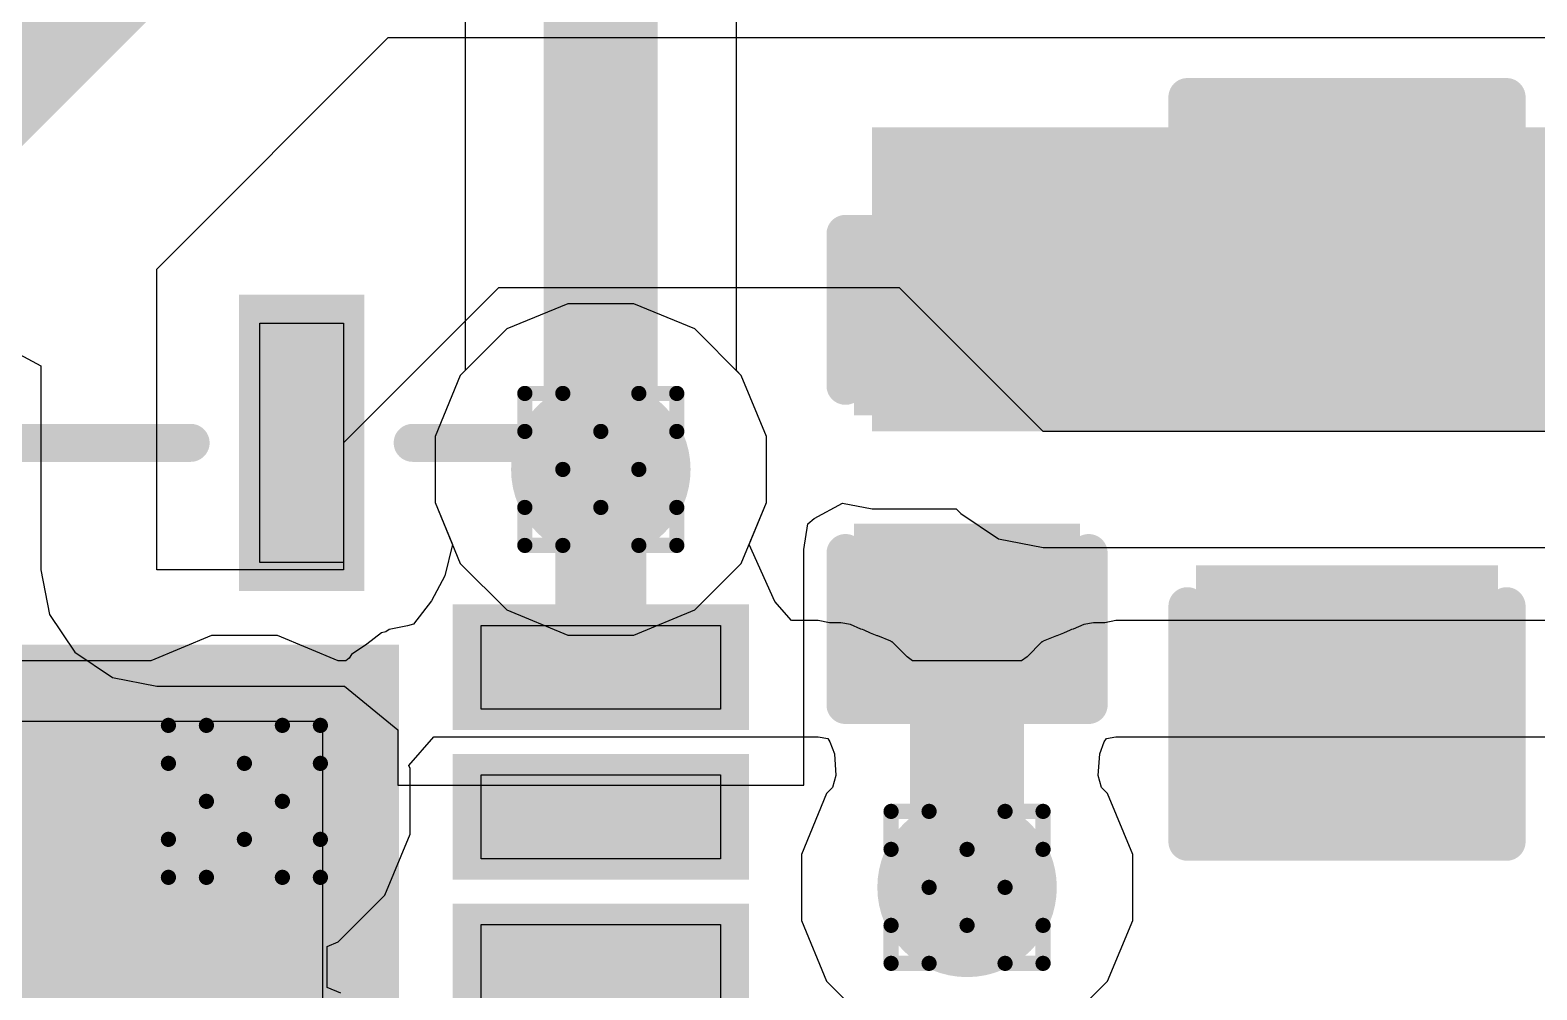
# Model space of a CAD drawing. Header units: inches. Extents: x -11 to 5379, y 0 to 5429.
# Drawn here: x 330.86 to 335.9, y 18.03 to 21.23 of the extents above; entities that cross this region are included whole.
import ezdxf

# ---------------------------------------------------------------- set-up
doc = ezdxf.new("R2010")
doc.units = ezdxf.units.IN
for name, color, linetype in [('Bottom Layer', 5, 'Continuous'), ('Drill Drawing', 1, 'Continuous'), ('GND', 16, 'Continuous'), ('PWR', 76, 'Continuous'), ('Top Layer', 1, 'Continuous'), ('Top Overlay', 2, 'Continuous'), ('Top Paste', 8, 'Continuous'), ('Top Solder', 216, 'Continuous'), ('Via Holes', 16, 'Continuous')]:
    doc.layers.add(name, color=color, linetype=linetype)

# ---------------------------------------------------------------- blocks, each defined once
blk = doc.blocks.new('14_VQFN__3_5_3_5__95')
at = {"layer": 'Top Layer'}
for points in [[(-1.14, 2.1751), (-0.86, 2.1751), (-0.86, 1.3251), (-1.14, 1.3251)], [(-0.6399, 2.1751), (-0.3599, 2.1751), (-0.3599, 1.3251), (-0.6399, 1.3251)], [(-0.14, 2.1751), (0.14, 2.1751), (0.14, 1.3251), (-0.14, 1.3251)], [(0.3601, 2.1751), (0.6401, 2.1751), (0.6401, 1.3251), (0.3601, 1.3251)], [(0.86, 2.1751), (1.14, 2.1751), (1.14, 1.3251), (0.86, 1.3251)], [(1.025, -1.025), (-1.025, -1.025), (-1.025, 1.025), (1.025, 1.025)], [(-2.1751, 0.6101), (-2.1751, 0.8901), (-1.3251, 0.8901), (-1.3251, 0.6101)], [(2.1751, 0.8901), (2.1751, 0.6101), (1.3251, 0.6101), (1.3251, 0.8901)], [(-1.3251, -0.6101), (-1.3251, -0.8901), (-2.1751, -0.8901), (-2.1751, -0.6101)], [(2.1751, -0.6101), (2.1751, -0.8901), (1.3251, -0.8901), (1.3251, -0.6101)], [(-0.8585, -2.1751), (-1.1385, -2.1751), (-1.1385, -1.3251), (-0.8585, -1.3251)], [(-0.3583, -2.1751), (-0.6384, -2.1751), (-0.6384, -1.3251), (-0.3583, -1.3251)], [(0.1415, -2.1751), (-0.1385, -2.1751), (-0.1385, -1.3251), (0.1415, -1.3251)], [(0.6417, -2.1751), (0.3616, -2.1751), (0.3616, -1.3251), (0.6417, -1.3251)], [(1.1415, -2.1751), (0.8615, -2.1751), (0.8615, -1.3251), (1.1415, -1.3251)]]:
    blk.add_hatch(color=1, dxfattribs=at).paths.add_polyline_path(points)
at = {"layer": 'Top Solder'}
for points in [[(-1.21, 2.2451), (-0.79, 2.2451), (-0.79, 1.2551), (-1.21, 1.2551)], [(-0.7099, 2.2451), (-0.2899, 2.2451), (-0.2899, 1.2551), (-0.7099, 1.2551)], [(-0.21, 2.2451), (0.21, 2.2451), (0.21, 1.2551), (-0.21, 1.2551)], [(0.2901, 2.2451), (0.7101, 2.2451), (0.7101, 1.2551), (0.2901, 1.2551)], [(0.79, 2.2451), (1.21, 2.2451), (1.21, 1.2551), (0.79, 1.2551)], [(1.0758, -1.0758), (-1.0758, -1.0758), (-1.0758, 1.0758), (1.0758, 1.0758)], [(-2.2451, 0.5401), (-2.2451, 0.9601), (-1.2551, 0.9601), (-1.2551, 0.5401)], [(2.2451, 0.9601), (2.2451, 0.5401), (1.2551, 0.5401), (1.2551, 0.9601)], [(-1.2551, -0.5401), (-1.2551, -0.9601), (-2.2451, -0.9601), (-2.2451, -0.5401)], [(2.2451, -0.5401), (2.2451, -0.9601), (1.2551, -0.9601), (1.2551, -0.5401)], [(-0.7885, -2.2451), (-1.2085, -2.2451), (-1.2085, -1.2551), (-0.7885, -1.2551)], [(-0.2883, -2.2451), (-0.7084, -2.2451), (-0.7084, -1.2551), (-0.2883, -1.2551)], [(0.2115, -2.2451), (-0.2085, -2.2451), (-0.2085, -1.2551), (0.2115, -1.2551)], [(0.7117, -2.2451), (0.2916, -2.2451), (0.2916, -1.2551), (0.7117, -1.2551)], [(1.2115, -2.2451), (0.7915, -2.2451), (0.7915, -1.2551), (1.2115, -1.2551)]]:
    blk.add_hatch(color=216, dxfattribs=at).paths.add_polyline_path(points)
at = {"layer": 'Top Overlay'}
for points in [[(-1.75, 1.1212, 0.127, 0.127, 0), (-1.75, 1.75, 0.127, 0.127, 0)], [(-1.3711, 1.75, 0.127, 0.127, 0), (-1.75, 1.75, 0.127, 0.127, 0)], [(1.75, 1.75, 0.127, 0.127, 0), (1.3711, 1.75, 0.127, 0.127, 0)], [(1.75, 1.1212, 0.127, 0.127, 0), (1.75, 1.75, 0.127, 0.127, 0)], [(-1.75, -0.3768, 0.127, 0.127, 0), (-1.75, 0.3789, 0.127, 0.127, 0)], [(1.75, -0.3788, 0.127, 0.127, 0), (1.75, 0.3789, 0.127, 0.127, 0)], [(-2.2835, -0.7247, 0.127, 0.127, 0), (-2.3597, -0.6485, 0.127, 0.127, 0)], [(-2.3597, -0.8009, 0.127, 0.127, 0), (-2.3597, -0.6485, 0.127, 0.127, 0)], [(-2.3597, -0.8009, 0.127, 0.127, 0), (-2.2835, -0.7247, 0.127, 0.127, 0)], [(-1.75, -1.75, 0.127, 0.127, 0), (-1.75, -1.1191, 0.127, 0.127, 0)], [(1.75, -1.75, 0.127, 0.127, 0), (1.75, -1.1211, 0.127, 0.127, 0)], [(-1.7501, -1.7501, 0.127, 0.127, 0), (-1.75, -1.75, 0.127, 0.127, 0)], [(-1.3696, -1.7501, 0.127, 0.127, 0), (-1.7501, -1.7501, 0.127, 0.127, 0)], [(1.75, -1.7501, 0.127, 0.127, 0), (1.3727, -1.7501, 0.127, 0.127, 0)], [(1.75, -1.7501, 0.127, 0.127, 0), (1.75, -1.75, 0.127, 0.127, 0)]]:
    blk.add_lwpolyline(points, format="xyseb", dxfattribs=at)
for points in [[(-1.7818, 1.75, 0.0635, 0.0635, 1), (-1.7183, 1.75, 0.0635, 0.0635, 1)], [(-1.7818, 1.75, 0.0635, 0.0635, 1), (-1.7183, 1.75, 0.0635, 0.0635, 1)], [(-1.4029, 1.75, 0.0635, 0.0635, 1), (-1.3394, 1.75, 0.0635, 0.0635, 1)], [(1.3394, 1.75, 0.0635, 0.0635, 1), (1.4029, 1.75, 0.0635, 0.0635, 1)], [(1.7183, 1.75, 0.0635, 0.0635, 1), (1.7818, 1.75, 0.0635, 0.0635, 1)], [(1.7183, 1.75, 0.0635, 0.0635, 1), (1.7818, 1.75, 0.0635, 0.0635, 1)], [(-1.7818, 1.1212, 0.0635, 0.0635, 1), (-1.7183, 1.1212, 0.0635, 0.0635, 1)], [(1.7183, 1.1212, 0.0635, 0.0635, 1), (1.7818, 1.1212, 0.0635, 0.0635, 1)], [(-1.7818, 0.3789, 0.0635, 0.0635, 1), (-1.7183, 0.3789, 0.0635, 0.0635, 1)], [(1.7183, 0.3789, 0.0635, 0.0635, 1), (1.7818, 0.3789, 0.0635, 0.0635, 1)], [(-1.7818, -0.3768, 0.0635, 0.0635, 1), (-1.7183, -0.3768, 0.0635, 0.0635, 1)], [(1.7183, -0.3788, 0.0635, 0.0635, 1), (1.7818, -0.3788, 0.0635, 0.0635, 1)], [(-2.3914, -0.6485, 0.0635, 0.0635, 1), (-2.3279, -0.6485, 0.0635, 0.0635, 1)], [(-2.3914, -0.6485, 0.0635, 0.0635, 1), (-2.3279, -0.6485, 0.0635, 0.0635, 1)], [(-2.3152, -0.7247, 0.0635, 0.0635, 1), (-2.2517, -0.7247, 0.0635, 0.0635, 1)], [(-2.3152, -0.7247, 0.0635, 0.0635, 1), (-2.2517, -0.7247, 0.0635, 0.0635, 1)], [(-2.3914, -0.8009, 0.0635, 0.0635, 1), (-2.3279, -0.8009, 0.0635, 0.0635, 1)], [(-2.3914, -0.8009, 0.0635, 0.0635, 1), (-2.3279, -0.8009, 0.0635, 0.0635, 1)], [(-1.7818, -1.1191, 0.0635, 0.0635, 1), (-1.7183, -1.1191, 0.0635, 0.0635, 1)], [(1.7183, -1.1211, 0.0635, 0.0635, 1), (1.7818, -1.1211, 0.0635, 0.0635, 1)], [(-1.7818, -1.7501, 0.0635, 0.0635, 1), (-1.7183, -1.7501, 0.0635, 0.0635, 1)], [(-1.7818, -1.7501, 0.0635, 0.0635, 1), (-1.7183, -1.7501, 0.0635, 0.0635, 1)], [(-1.7818, -1.75, 0.0635, 0.0635, 1), (-1.7183, -1.75, 0.0635, 0.0635, 1)], [(-1.7818, -1.75, 0.0635, 0.0635, 1), (-1.7183, -1.75, 0.0635, 0.0635, 1)], [(-1.4014, -1.7501, 0.0635, 0.0635, 1), (-1.3379, -1.7501, 0.0635, 0.0635, 1)], [(1.3409, -1.7501, 0.0635, 0.0635, 1), (1.4044, -1.7501, 0.0635, 0.0635, 1)], [(1.7183, -1.75, 0.0635, 0.0635, 1), (1.7818, -1.75, 0.0635, 0.0635, 1)], [(1.7183, -1.75, 0.0635, 0.0635, 1), (1.7818, -1.75, 0.0635, 0.0635, 1)], [(1.7182, -1.7501, 0.0635, 0.0635, 1), (1.7817, -1.7501, 0.0635, 0.0635, 1)], [(1.7182, -1.7501, 0.0635, 0.0635, 1), (1.7817, -1.7501, 0.0635, 0.0635, 1)]]:
    blk.add_lwpolyline(points, format="xyseb", close=True, dxfattribs=at)
at = {"layer": 'Top Paste'}
for p, q in [((-1.14, 2.15), (-1.14, 2.15)), ((-1.14, 2.15), (-0.86, 2.15)), ((-1.14, 1.35), (-1.14, 2.15)), ((-0.86, 2.15), (-0.86, 1.35)), ((-0.64, 2.15), (-0.64, 2.15)), ((-0.64, 2.15), (-0.36, 2.15)), ((-0.64, 1.35), (-0.64, 2.15)), ((-0.36, 2.15), (-0.36, 1.35)), ((-0.14, 2.15), (-0.14, 2.15)), ((-0.14, 2.15), (0.14, 2.15)), ((-0.14, 1.35), (-0.14, 2.15)), ((0.14, 2.15), (0.14, 1.35)), ((0.36, 2.15), (0.36, 2.15)), ((0.36, 2.15), (0.64, 2.15)), ((0.36, 1.35), (0.36, 2.15)), ((0.64, 2.15), (0.64, 1.35)), ((0.86, 2.15), (0.86, 2.15)), ((0.86, 2.15), (1.14, 2.15)), ((0.86, 1.35), (0.86, 2.15)), ((1.14, 2.15), (1.14, 1.35)), ((-0.86, 1.35), (-1.14, 1.35)), ((-0.36, 1.35), (-0.64, 1.35)), ((0.14, 1.35), (-0.14, 1.35)), ((0.64, 1.35), (0.36, 1.35)), ((1.14, 1.35), (0.86, 1.35)), ((-2.15, 0.61), (-2.15, 0.89)), ((-2.15, 0.89), (-1.35, 0.89)), ((-1.35, 0.89), (-1.35, 0.61)), ((1.35, 0.61), (1.35, 0.89)), ((1.35, 0.89), (2.15, 0.89)), ((2.15, 0.89), (2.15, 0.89)), ((2.15, 0.89), (2.15, 0.61)), ((-0.82, -0.82), (-0.82, 0.82)), ((-0.82, 0.82), (0.82, 0.82)), ((0.82, 0.82), (0.82, -0.82)), ((-2.15, 0.61), (-2.15, 0.61)), ((-1.35, 0.61), (-2.15, 0.61)), ((2.15, 0.61), (1.35, 0.61)), ((-2.15, -0.8899), (-2.15, -0.6099)), ((-2.15, -0.6099), (-1.35, -0.6099)), ((-1.35, -0.6099), (-1.35, -0.6099)), ((-1.35, -0.6099), (-1.35, -0.8899)), ((1.35, -0.89), (1.35, -0.61)), ((1.35, -0.61), (2.15, -0.61)), ((2.15, -0.61), (2.15, -0.61)), ((2.15, -0.61), (2.15, -0.89)), ((0.82, -0.82), (-0.82, -0.82)), ((0.82, -0.82), (0.82, -0.82)), ((-1.35, -0.8899), (-2.15, -0.8899)), ((2.15, -0.89), (1.35, -0.89)), ((-1.1385, -2.15), (-1.1385, -1.35)), ((-1.1385, -1.35), (-0.8585, -1.35)), ((-0.8585, -1.35), (-0.8585, -2.15)), ((-0.6385, -2.15), (-0.6385, -1.35)), ((-0.6385, -1.35), (-0.3585, -1.35)), ((-0.3585, -1.35), (-0.3585, -2.15)), ((-0.1385, -2.15), (-0.1385, -1.35)), ((-0.1385, -1.35), (0.1415, -1.35)), ((0.1415, -1.35), (0.1415, -2.15)), ((0.3615, -2.15), (0.3615, -1.35)), ((0.3615, -1.35), (0.6415, -1.35)), ((0.6415, -1.35), (0.6415, -2.15)), ((0.8615, -2.15), (0.8615, -1.35)), ((0.8615, -1.35), (1.1415, -1.35)), ((1.1415, -1.35), (1.1415, -2.15)), ((-0.8585, -2.15), (-1.1385, -2.15)), ((-0.8585, -2.15), (-0.8585, -2.15)), ((-0.3585, -2.15), (-0.6385, -2.15)), ((-0.3585, -2.15), (-0.3585, -2.15)), ((0.1415, -2.15), (-0.1385, -2.15)), ((0.1415, -2.15), (0.1415, -2.15)), ((0.6415, -2.15), (0.3615, -2.15)), ((0.6415, -2.15), (0.6415, -2.15)), ((1.1415, -2.15), (0.8615, -2.15)), ((1.1415, -2.15), (1.1415, -2.15))]:
    blk.add_line(p, q, dxfattribs=at)
blk = doc.blocks.new('C___0402_589')
at = {"layer": 'Top Layer'}
for points in [[(-0.6985, -0.3175), (-0.6985, 0.3175), (-0.2413, 0.3175), (-0.2413, -0.3175)], [(0.2413, -0.3175), (0.2413, 0.3175), (0.6985, 0.3175), (0.6985, -0.3175)]]:
    blk.add_hatch(color=1, dxfattribs=at).paths.add_polyline_path(points)
at = {"layer": 'Top Paste'}
for points in [[(-0.6985, -0.3175), (-0.6985, 0.3175), (-0.2413, 0.3175), (-0.2413, -0.3175)], [(0.2413, -0.3175), (0.2413, 0.3175), (0.6985, 0.3175), (0.6985, -0.3175)]]:
    blk.add_hatch(color=8, dxfattribs=at).paths.add_polyline_path(points)
at = {"layer": 'Top Solder'}
for points in [[(-0.7585, -0.3775), (-0.7585, 0.3775), (-0.1813, 0.3775), (-0.1813, -0.3775)], [(0.1813, -0.3775), (0.1813, 0.3775), (0.7585, 0.3775), (0.7585, -0.3775)]]:
    blk.add_hatch(color=216, dxfattribs=at).paths.add_polyline_path(points)
at = {"layer": 'Top Overlay'}
for points in [[(-0.7874, 0.4064, 0.127, 0.127, 0), (-0.7874, -0.4064, 0.127, 0.127, 0)], [(-0.7874, 0.4064, 0.127, 0.127, 0), (-0.2794, 0.4064, 0.127, 0.127, 0)], [(0.2794, 0.4064, 0.127, 0.127, 0), (0.7874, 0.4064, 0.127, 0.127, 0)], [(0.7874, 0.4064, 0.127, 0.127, 0), (0.7874, -0.4064, 0.127, 0.127, 0)], [(-0.7874, -0.4064, 0.127, 0.127, 0), (-0.2794, -0.4064, 0.127, 0.127, 0)], [(0.2794, -0.4064, 0.127, 0.127, 0), (0.7874, -0.4064, 0.127, 0.127, 0)]]:
    blk.add_lwpolyline(points, format="xyseb", dxfattribs=at)
for points in [[(-0.8191, 0.4064, 0.0635, 0.0635, 1), (-0.7556, 0.4064, 0.0635, 0.0635, 1)], [(-0.8191, 0.4064, 0.0635, 0.0635, 1), (-0.7556, 0.4064, 0.0635, 0.0635, 1)], [(-0.3111, 0.4064, 0.0635, 0.0635, 1), (-0.2477, 0.4064, 0.0635, 0.0635, 1)], [(0.2477, 0.4064, 0.0635, 0.0635, 1), (0.3111, 0.4064, 0.0635, 0.0635, 1)], [(0.7556, 0.4064, 0.0635, 0.0635, 1), (0.8191, 0.4064, 0.0635, 0.0635, 1)], [(0.7556, 0.4064, 0.0635, 0.0635, 1), (0.8191, 0.4064, 0.0635, 0.0635, 1)], [(-0.8191, -0.4064, 0.0635, 0.0635, 1), (-0.7556, -0.4064, 0.0635, 0.0635, 1)], [(-0.8191, -0.4064, 0.0635, 0.0635, 1), (-0.7556, -0.4064, 0.0635, 0.0635, 1)], [(-0.3111, -0.4064, 0.0635, 0.0635, 1), (-0.2477, -0.4064, 0.0635, 0.0635, 1)], [(0.2477, -0.4064, 0.0635, 0.0635, 1), (0.3111, -0.4064, 0.0635, 0.0635, 1)], [(0.7556, -0.4064, 0.0635, 0.0635, 1), (0.8191, -0.4064, 0.0635, 0.0635, 1)], [(0.7556, -0.4064, 0.0635, 0.0635, 1), (0.8191, -0.4064, 0.0635, 0.0635, 1)]]:
    blk.add_lwpolyline(points, format="xyseb", close=True, dxfattribs=at)
blk = doc.blocks.new('C___0603_590')
at = {"layer": 'Top Layer'}
for points in [[(-0.381, 0.4445), (-0.381, -0.4445), (-1.143, -0.4445), (-1.143, 0.4445)], [(1.143, 0.4445), (1.143, -0.4445), (0.381, -0.4445), (0.381, 0.4445)]]:
    blk.add_hatch(color=1, dxfattribs=at).paths.add_polyline_path(points)
at = {"layer": 'Top Paste'}
for points in [[(-0.381, 0.4445), (-0.381, -0.4445), (-1.143, -0.4445), (-1.143, 0.4445)], [(1.143, 0.4445), (1.143, -0.4445), (0.381, -0.4445), (0.381, 0.4445)]]:
    blk.add_hatch(color=8, dxfattribs=at).paths.add_polyline_path(points)
at = {"layer": 'Top Solder'}
for points in [[(-0.321, 0.5045), (-0.321, -0.5045), (-1.203, -0.5045), (-1.203, 0.5045)], [(1.203, 0.5045), (1.203, -0.5045), (0.321, -0.5045), (0.321, 0.5045)]]:
    blk.add_hatch(color=216, dxfattribs=at).paths.add_polyline_path(points)
at = {"layer": 'Top Overlay'}
for points in [[(-1.2446, 0.5334, 0.127, 0.127, 0), (-1.2446, -0.5334, 0.127, 0.127, 0)], [(-1.2446, 0.5334, 0.127, 0.127, 0), (-0.4572, 0.5334, 0.127, 0.127, 0)], [(0.4572, 0.5334, 0.127, 0.127, 0), (1.2446, 0.5334, 0.127, 0.127, 0)], [(1.2446, 0.5334, 0.127, 0.127, 0), (1.2446, -0.5334, 0.127, 0.127, 0)], [(-1.2446, -0.5334, 0.127, 0.127, 0), (-0.4572, -0.5334, 0.127, 0.127, 0)], [(0.4572, -0.5334, 0.127, 0.127, 0), (1.2446, -0.5334, 0.127, 0.127, 0)]]:
    blk.add_lwpolyline(points, format="xyseb", dxfattribs=at)
for points in [[(-1.2764, 0.5334, 0.0635, 0.0635, 1), (-1.2128, 0.5334, 0.0635, 0.0635, 1)], [(-1.2764, 0.5334, 0.0635, 0.0635, 1), (-1.2128, 0.5334, 0.0635, 0.0635, 1)], [(-0.4889, 0.5334, 0.0635, 0.0635, 1), (-0.4254, 0.5334, 0.0635, 0.0635, 1)], [(0.4254, 0.5334, 0.0635, 0.0635, 1), (0.4889, 0.5334, 0.0635, 0.0635, 1)], [(1.2128, 0.5334, 0.0635, 0.0635, 1), (1.2764, 0.5334, 0.0635, 0.0635, 1)], [(1.2128, 0.5334, 0.0635, 0.0635, 1), (1.2764, 0.5334, 0.0635, 0.0635, 1)], [(-1.2764, -0.5334, 0.0635, 0.0635, 1), (-1.2128, -0.5334, 0.0635, 0.0635, 1)], [(-1.2764, -0.5334, 0.0635, 0.0635, 1), (-1.2128, -0.5334, 0.0635, 0.0635, 1)], [(-0.4889, -0.5334, 0.0635, 0.0635, 1), (-0.4254, -0.5334, 0.0635, 0.0635, 1)], [(0.4254, -0.5334, 0.0635, 0.0635, 1), (0.4889, -0.5334, 0.0635, 0.0635, 1)], [(1.2128, -0.5334, 0.0635, 0.0635, 1), (1.2764, -0.5334, 0.0635, 0.0635, 1)], [(1.2128, -0.5334, 0.0635, 0.0635, 1), (1.2764, -0.5334, 0.0635, 0.0635, 1)]]:
    blk.add_lwpolyline(points, format="xyseb", close=True, dxfattribs=at)

msp = doc.modelspace()

# ---------------------------------------------------------------- hatches: boundary and pattern name
at = {"layer": 'Bottom Layer'}
h = msp.add_hatch(color=5, dxfattribs=at)
edge = h.paths.add_edge_path()
edge.add_arc((332.7699, 19.7657), 0.3, 0, 360)
h = msp.add_hatch(color=5, dxfattribs=at)
edge = h.paths.add_edge_path()
edge.add_arc((331.5785, 18.6562), 0.3, 0, 360)
h = msp.add_hatch(color=5, dxfattribs=at)
edge = h.paths.add_edge_path()
edge.add_arc((333.9942, 18.3687), 0.3, 0, 360)
at = {"layer": 'GND'}
h = msp.add_hatch(color=16, dxfattribs=at)
edge = h.paths.add_edge_path()
edge.add_arc((332.7699, 19.7657), 0.3, 0, 360)
h = msp.add_hatch(color=16, dxfattribs=at)
edge = h.paths.add_edge_path()
edge.add_arc((331.5785, 18.6562), 0.3, 0, 360)
h = msp.add_hatch(color=16, dxfattribs=at)
edge = h.paths.add_edge_path()
edge.add_arc((333.9942, 18.3687), 0.3, 0, 360)
at = {"layer": 'PWR'}
h = msp.add_hatch(color=76, dxfattribs=at)
edge = h.paths.add_edge_path()
edge.add_arc((332.7699, 19.7657), 0.3, 0, 360)
h = msp.add_hatch(color=76, dxfattribs=at)
edge = h.paths.add_edge_path()
edge.add_arc((331.5785, 18.6562), 0.3, 0, 360)
h = msp.add_hatch(color=76, dxfattribs=at)
edge = h.paths.add_edge_path()
edge.add_arc((333.9942, 18.3687), 0.3, 0, 360)
at = {"layer": 'Top Layer'}
msp.add_hatch(color=1, dxfattribs=at).paths.add_polyline_path([(333.6767, 19.8927), (338.9472, 19.8927), (338.9472, 20.9087), (333.6767, 20.9087)])
h = msp.add_hatch(color=1, dxfattribs=at)
edge = h.paths.add_edge_path()
edge.add_arc((332.7699, 19.7657), 0.3, 0, 360)
h = msp.add_hatch(color=1, dxfattribs=at)
edge = h.paths.add_edge_path()
edge.add_arc((331.5785, 18.6562), 0.3, 0, 360)
h = msp.add_hatch(color=1, dxfattribs=at)
edge = h.paths.add_edge_path()
edge.add_arc((333.9942, 18.3687), 0.3, 0, 360)
at = {"layer": 'Via Holes'}
h = msp.add_hatch(color=7, dxfattribs=at)
edge = h.paths.add_edge_path()
edge.add_arc((332.7699, 19.7657), 0.15, 0, 360)
h = msp.add_hatch(color=7, dxfattribs=at)
edge = h.paths.add_edge_path()
edge.add_arc((331.5785, 18.6562), 0.15, 0, 360)
h = msp.add_hatch(color=7, dxfattribs=at)
edge = h.paths.add_edge_path()
edge.add_arc((333.9942, 18.3687), 0.15, 0, 360)

# ---------------------------------------------------------------- linework, layer by layer
at = {"layer": 'Bottom Layer'}
for p, q in [((332.3167, 21.4829), (332.3167, 20.0959)), ((333.2231, 20.0959), (333.2231, 21.4829)), ((332.3002, 20.0795), (332.2159, 19.8759)), ((332.3167, 20.0959), (332.3002, 20.0795)), ((333.2395, 20.0795), (333.2231, 20.0959)), ((333.3239, 19.8759), (333.2395, 20.0795)), ((332.2159, 19.8759), (332.2159, 19.6555)), ((333.3239, 19.6555), (333.3239, 19.8759)), ((332.2159, 19.6555), (332.3002, 19.4518)), ((333.2395, 19.4518), (333.3239, 19.6555)), ((332.3002, 19.4518), (332.456, 19.296)), ((333.0837, 19.296), (333.2395, 19.4518)), ((332.456, 19.296), (332.6597, 19.2117)), ((332.8801, 19.2117), (333.0837, 19.296)), ((332.6597, 19.2117), (332.8801, 19.2117))]:
    msp.add_line(p, q, dxfattribs=at)
msp.add_lwpolyline([(332.7699, 19.7657, 0.381, 0.381, 0), (332.7699, 21.8132, 0.381, 0.381, 0)], format="xyseb", dxfattribs=at)
msp.add_lwpolyline([(332.6746, 19.7657, 0.1905, 0.1905, 1), (332.8651, 19.7657, 0.1905, 0.1905, 1)], format="xyseb", close=True, dxfattribs=at)
at = {"layer": 'Drill Drawing'}
for points in [[(332.5159, 19.8927, 0.0508, 0.0508, 0), (332.5159, 20.0197, 0.0508, 0.0508, 0)], [(332.5159, 20.0197, 0.0508, 0.0508, 0), (332.6429, 20.0197, 0.0508, 0.0508, 0)], [(332.6429, 20.0197, 0.0508, 0.0508, 0), (332.7699, 19.8927, 0.0508, 0.0508, 0)], [(332.7699, 19.8927, 0.0508, 0.0508, 0), (332.8969, 20.0197, 0.0508, 0.0508, 0)], [(332.8969, 20.0197, 0.0508, 0.0508, 0), (333.0239, 20.0197, 0.0508, 0.0508, 0)], [(333.0239, 19.8927, 0.0508, 0.0508, 0), (333.0239, 20.0197, 0.0508, 0.0508, 0)], [(332.5159, 19.8927, 0.0508, 0.0508, 0), (332.6429, 19.7657, 0.0508, 0.0508, 0)], [(332.8969, 19.7657, 0.0508, 0.0508, 0), (333.0239, 19.8927, 0.0508, 0.0508, 0)], [(332.5159, 19.6387, 0.0508, 0.0508, 0), (332.6429, 19.7657, 0.0508, 0.0508, 0)], [(332.8969, 19.7657, 0.0508, 0.0508, 0), (333.0239, 19.6387, 0.0508, 0.0508, 0)], [(332.5159, 19.5117, 0.0508, 0.0508, 0), (332.5159, 19.6387, 0.0508, 0.0508, 0)], [(332.6429, 19.5117, 0.0508, 0.0508, 0), (332.7699, 19.6387, 0.0508, 0.0508, 0)], [(332.7699, 19.6387, 0.0508, 0.0508, 0), (332.8969, 19.5117, 0.0508, 0.0508, 0)], [(333.0239, 19.5117, 0.0508, 0.0508, 0), (333.0239, 19.6387, 0.0508, 0.0508, 0)], [(332.5159, 19.5117, 0.0508, 0.0508, 0), (332.6429, 19.5117, 0.0508, 0.0508, 0)], [(332.8969, 19.5117, 0.0508, 0.0508, 0), (333.0239, 19.5117, 0.0508, 0.0508, 0)], [(331.3245, 18.7832, 0.0508, 0.0508, 0), (331.3245, 18.9102, 0.0508, 0.0508, 0)], [(331.3245, 18.9102, 0.0508, 0.0508, 0), (331.4515, 18.9102, 0.0508, 0.0508, 0)], [(331.4515, 18.9102, 0.0508, 0.0508, 0), (331.5785, 18.7832, 0.0508, 0.0508, 0)], [(331.5785, 18.7832, 0.0508, 0.0508, 0), (331.7055, 18.9102, 0.0508, 0.0508, 0)], [(331.7055, 18.9102, 0.0508, 0.0508, 0), (331.8325, 18.9102, 0.0508, 0.0508, 0)], [(331.8325, 18.7832, 0.0508, 0.0508, 0), (331.8325, 18.9102, 0.0508, 0.0508, 0)], [(331.3245, 18.7832, 0.0508, 0.0508, 0), (331.4515, 18.6562, 0.0508, 0.0508, 0)], [(331.7055, 18.6562, 0.0508, 0.0508, 0), (331.8325, 18.7832, 0.0508, 0.0508, 0)], [(331.3245, 18.5292, 0.0508, 0.0508, 0), (331.4515, 18.6562, 0.0508, 0.0508, 0)], [(331.7055, 18.6562, 0.0508, 0.0508, 0), (331.8325, 18.5292, 0.0508, 0.0508, 0)], [(333.7402, 18.4957, 0.0508, 0.0508, 0), (333.7402, 18.6227, 0.0508, 0.0508, 0)], [(333.7402, 18.6227, 0.0508, 0.0508, 0), (333.8672, 18.6227, 0.0508, 0.0508, 0)], [(333.8672, 18.6227, 0.0508, 0.0508, 0), (333.9942, 18.4957, 0.0508, 0.0508, 0)], [(333.9942, 18.4957, 0.0508, 0.0508, 0), (334.1212, 18.6227, 0.0508, 0.0508, 0)], [(334.1212, 18.6227, 0.0508, 0.0508, 0), (334.2482, 18.6227, 0.0508, 0.0508, 0)], [(334.2482, 18.4957, 0.0508, 0.0508, 0), (334.2482, 18.6227, 0.0508, 0.0508, 0)], [(331.3245, 18.4022, 0.0508, 0.0508, 0), (331.3245, 18.5292, 0.0508, 0.0508, 0)], [(331.4515, 18.4022, 0.0508, 0.0508, 0), (331.5785, 18.5292, 0.0508, 0.0508, 0)], [(331.5785, 18.5292, 0.0508, 0.0508, 0), (331.7055, 18.4022, 0.0508, 0.0508, 0)], [(331.8325, 18.4022, 0.0508, 0.0508, 0), (331.8325, 18.5292, 0.0508, 0.0508, 0)], [(333.7402, 18.4957, 0.0508, 0.0508, 0), (333.8672, 18.3687, 0.0508, 0.0508, 0)], [(334.1212, 18.3687, 0.0508, 0.0508, 0), (334.2482, 18.4957, 0.0508, 0.0508, 0)], [(331.3245, 18.4022, 0.0508, 0.0508, 0), (331.4515, 18.4022, 0.0508, 0.0508, 0)], [(331.7055, 18.4022, 0.0508, 0.0508, 0), (331.8325, 18.4022, 0.0508, 0.0508, 0)], [(333.7402, 18.2417, 0.0508, 0.0508, 0), (333.8672, 18.3687, 0.0508, 0.0508, 0)], [(334.1212, 18.3687, 0.0508, 0.0508, 0), (334.2482, 18.2417, 0.0508, 0.0508, 0)], [(333.7402, 18.1147, 0.0508, 0.0508, 0), (333.7402, 18.2417, 0.0508, 0.0508, 0)], [(333.8672, 18.1147, 0.0508, 0.0508, 0), (333.9942, 18.2417, 0.0508, 0.0508, 0)], [(333.9942, 18.2417, 0.0508, 0.0508, 0), (334.1212, 18.1147, 0.0508, 0.0508, 0)], [(334.2482, 18.1147, 0.0508, 0.0508, 0), (334.2482, 18.2417, 0.0508, 0.0508, 0)], [(333.7402, 18.1147, 0.0508, 0.0508, 0), (333.8672, 18.1147, 0.0508, 0.0508, 0)], [(334.1212, 18.1147, 0.0508, 0.0508, 0), (334.2482, 18.1147, 0.0508, 0.0508, 0)]]:
    msp.add_lwpolyline(points, format="xyseb", dxfattribs=at)
for points in [[(332.5032, 20.0197, 0.0254, 0.0254, 1), (332.5286, 20.0197, 0.0254, 0.0254, 1)], [(332.5032, 20.0197, 0.0254, 0.0254, 1), (332.5286, 20.0197, 0.0254, 0.0254, 1)], [(332.6302, 20.0197, 0.0254, 0.0254, 1), (332.6556, 20.0197, 0.0254, 0.0254, 1)], [(332.6302, 20.0197, 0.0254, 0.0254, 1), (332.6556, 20.0197, 0.0254, 0.0254, 1)], [(332.8842, 20.0197, 0.0254, 0.0254, 1), (332.9096, 20.0197, 0.0254, 0.0254, 1)], [(332.8842, 20.0197, 0.0254, 0.0254, 1), (332.9096, 20.0197, 0.0254, 0.0254, 1)], [(333.0112, 20.0197, 0.0254, 0.0254, 1), (333.0366, 20.0197, 0.0254, 0.0254, 1)], [(333.0112, 20.0197, 0.0254, 0.0254, 1), (333.0366, 20.0197, 0.0254, 0.0254, 1)], [(332.5032, 19.8927, 0.0254, 0.0254, 1), (332.5286, 19.8927, 0.0254, 0.0254, 1)], [(332.5032, 19.8927, 0.0254, 0.0254, 1), (332.5286, 19.8927, 0.0254, 0.0254, 1)], [(332.7572, 19.8927, 0.0254, 0.0254, 1), (332.7826, 19.8927, 0.0254, 0.0254, 1)], [(332.7572, 19.8927, 0.0254, 0.0254, 1), (332.7826, 19.8927, 0.0254, 0.0254, 1)], [(333.0112, 19.8927, 0.0254, 0.0254, 1), (333.0366, 19.8927, 0.0254, 0.0254, 1)], [(333.0112, 19.8927, 0.0254, 0.0254, 1), (333.0366, 19.8927, 0.0254, 0.0254, 1)], [(332.6302, 19.7657, 0.0254, 0.0254, 1), (332.6556, 19.7657, 0.0254, 0.0254, 1)], [(332.6302, 19.7657, 0.0254, 0.0254, 1), (332.6556, 19.7657, 0.0254, 0.0254, 1)], [(332.8842, 19.7657, 0.0254, 0.0254, 1), (332.9096, 19.7657, 0.0254, 0.0254, 1)], [(332.8842, 19.7657, 0.0254, 0.0254, 1), (332.9096, 19.7657, 0.0254, 0.0254, 1)], [(332.5032, 19.6387, 0.0254, 0.0254, 1), (332.5286, 19.6387, 0.0254, 0.0254, 1)], [(332.5032, 19.6387, 0.0254, 0.0254, 1), (332.5286, 19.6387, 0.0254, 0.0254, 1)], [(332.7572, 19.6387, 0.0254, 0.0254, 1), (332.7826, 19.6387, 0.0254, 0.0254, 1)], [(332.7572, 19.6387, 0.0254, 0.0254, 1), (332.7826, 19.6387, 0.0254, 0.0254, 1)], [(333.0112, 19.6387, 0.0254, 0.0254, 1), (333.0366, 19.6387, 0.0254, 0.0254, 1)], [(333.0112, 19.6387, 0.0254, 0.0254, 1), (333.0366, 19.6387, 0.0254, 0.0254, 1)], [(332.5032, 19.5117, 0.0254, 0.0254, 1), (332.5286, 19.5117, 0.0254, 0.0254, 1)], [(332.5032, 19.5117, 0.0254, 0.0254, 1), (332.5286, 19.5117, 0.0254, 0.0254, 1)], [(332.6302, 19.5117, 0.0254, 0.0254, 1), (332.6556, 19.5117, 0.0254, 0.0254, 1)], [(332.6302, 19.5117, 0.0254, 0.0254, 1), (332.6556, 19.5117, 0.0254, 0.0254, 1)], [(332.8842, 19.5117, 0.0254, 0.0254, 1), (332.9096, 19.5117, 0.0254, 0.0254, 1)], [(332.8842, 19.5117, 0.0254, 0.0254, 1), (332.9096, 19.5117, 0.0254, 0.0254, 1)], [(333.0112, 19.5117, 0.0254, 0.0254, 1), (333.0366, 19.5117, 0.0254, 0.0254, 1)], [(333.0112, 19.5117, 0.0254, 0.0254, 1), (333.0366, 19.5117, 0.0254, 0.0254, 1)], [(331.3118, 18.9102, 0.0254, 0.0254, 1), (331.3372, 18.9102, 0.0254, 0.0254, 1)], [(331.3118, 18.9102, 0.0254, 0.0254, 1), (331.3372, 18.9102, 0.0254, 0.0254, 1)], [(331.4388, 18.9102, 0.0254, 0.0254, 1), (331.4642, 18.9102, 0.0254, 0.0254, 1)], [(331.4388, 18.9102, 0.0254, 0.0254, 1), (331.4642, 18.9102, 0.0254, 0.0254, 1)], [(331.6928, 18.9102, 0.0254, 0.0254, 1), (331.7182, 18.9102, 0.0254, 0.0254, 1)], [(331.6928, 18.9102, 0.0254, 0.0254, 1), (331.7182, 18.9102, 0.0254, 0.0254, 1)], [(331.8198, 18.9102, 0.0254, 0.0254, 1), (331.8452, 18.9102, 0.0254, 0.0254, 1)], [(331.8198, 18.9102, 0.0254, 0.0254, 1), (331.8452, 18.9102, 0.0254, 0.0254, 1)], [(331.3118, 18.7832, 0.0254, 0.0254, 1), (331.3372, 18.7832, 0.0254, 0.0254, 1)], [(331.3118, 18.7832, 0.0254, 0.0254, 1), (331.3372, 18.7832, 0.0254, 0.0254, 1)], [(331.5658, 18.7832, 0.0254, 0.0254, 1), (331.5912, 18.7832, 0.0254, 0.0254, 1)], [(331.5658, 18.7832, 0.0254, 0.0254, 1), (331.5912, 18.7832, 0.0254, 0.0254, 1)], [(331.8198, 18.7832, 0.0254, 0.0254, 1), (331.8452, 18.7832, 0.0254, 0.0254, 1)], [(331.8198, 18.7832, 0.0254, 0.0254, 1), (331.8452, 18.7832, 0.0254, 0.0254, 1)], [(331.4388, 18.6562, 0.0254, 0.0254, 1), (331.4642, 18.6562, 0.0254, 0.0254, 1)], [(331.4388, 18.6562, 0.0254, 0.0254, 1), (331.4642, 18.6562, 0.0254, 0.0254, 1)], [(331.6928, 18.6562, 0.0254, 0.0254, 1), (331.7182, 18.6562, 0.0254, 0.0254, 1)], [(331.6928, 18.6562, 0.0254, 0.0254, 1), (331.7182, 18.6562, 0.0254, 0.0254, 1)], [(333.7275, 18.6227, 0.0254, 0.0254, 1), (333.7529, 18.6227, 0.0254, 0.0254, 1)], [(333.7275, 18.6227, 0.0254, 0.0254, 1), (333.7529, 18.6227, 0.0254, 0.0254, 1)], [(333.8545, 18.6227, 0.0254, 0.0254, 1), (333.8799, 18.6227, 0.0254, 0.0254, 1)], [(333.8545, 18.6227, 0.0254, 0.0254, 1), (333.8799, 18.6227, 0.0254, 0.0254, 1)], [(334.1085, 18.6227, 0.0254, 0.0254, 1), (334.1339, 18.6227, 0.0254, 0.0254, 1)], [(334.1085, 18.6227, 0.0254, 0.0254, 1), (334.1339, 18.6227, 0.0254, 0.0254, 1)], [(334.2355, 18.6227, 0.0254, 0.0254, 1), (334.2609, 18.6227, 0.0254, 0.0254, 1)], [(334.2355, 18.6227, 0.0254, 0.0254, 1), (334.2609, 18.6227, 0.0254, 0.0254, 1)], [(331.3118, 18.5292, 0.0254, 0.0254, 1), (331.3372, 18.5292, 0.0254, 0.0254, 1)], [(331.3118, 18.5292, 0.0254, 0.0254, 1), (331.3372, 18.5292, 0.0254, 0.0254, 1)], [(331.5658, 18.5292, 0.0254, 0.0254, 1), (331.5912, 18.5292, 0.0254, 0.0254, 1)], [(331.5658, 18.5292, 0.0254, 0.0254, 1), (331.5912, 18.5292, 0.0254, 0.0254, 1)], [(331.8198, 18.5292, 0.0254, 0.0254, 1), (331.8452, 18.5292, 0.0254, 0.0254, 1)], [(331.8198, 18.5292, 0.0254, 0.0254, 1), (331.8452, 18.5292, 0.0254, 0.0254, 1)], [(333.7275, 18.4957, 0.0254, 0.0254, 1), (333.7529, 18.4957, 0.0254, 0.0254, 1)], [(333.7275, 18.4957, 0.0254, 0.0254, 1), (333.7529, 18.4957, 0.0254, 0.0254, 1)], [(333.9815, 18.4957, 0.0254, 0.0254, 1), (334.0069, 18.4957, 0.0254, 0.0254, 1)], [(333.9815, 18.4957, 0.0254, 0.0254, 1), (334.0069, 18.4957, 0.0254, 0.0254, 1)], [(334.2355, 18.4957, 0.0254, 0.0254, 1), (334.2609, 18.4957, 0.0254, 0.0254, 1)], [(334.2355, 18.4957, 0.0254, 0.0254, 1), (334.2609, 18.4957, 0.0254, 0.0254, 1)], [(331.3118, 18.4022, 0.0254, 0.0254, 1), (331.3372, 18.4022, 0.0254, 0.0254, 1)], [(331.3118, 18.4022, 0.0254, 0.0254, 1), (331.3372, 18.4022, 0.0254, 0.0254, 1)], [(331.4388, 18.4022, 0.0254, 0.0254, 1), (331.4642, 18.4022, 0.0254, 0.0254, 1)], [(331.4388, 18.4022, 0.0254, 0.0254, 1), (331.4642, 18.4022, 0.0254, 0.0254, 1)], [(331.6928, 18.4022, 0.0254, 0.0254, 1), (331.7182, 18.4022, 0.0254, 0.0254, 1)], [(331.6928, 18.4022, 0.0254, 0.0254, 1), (331.7182, 18.4022, 0.0254, 0.0254, 1)], [(331.8198, 18.4022, 0.0254, 0.0254, 1), (331.8452, 18.4022, 0.0254, 0.0254, 1)], [(331.8198, 18.4022, 0.0254, 0.0254, 1), (331.8452, 18.4022, 0.0254, 0.0254, 1)], [(333.8545, 18.3687, 0.0254, 0.0254, 1), (333.8799, 18.3687, 0.0254, 0.0254, 1)], [(333.8545, 18.3687, 0.0254, 0.0254, 1), (333.8799, 18.3687, 0.0254, 0.0254, 1)], [(334.1085, 18.3687, 0.0254, 0.0254, 1), (334.1339, 18.3687, 0.0254, 0.0254, 1)], [(334.1085, 18.3687, 0.0254, 0.0254, 1), (334.1339, 18.3687, 0.0254, 0.0254, 1)], [(333.7275, 18.2417, 0.0254, 0.0254, 1), (333.7529, 18.2417, 0.0254, 0.0254, 1)], [(333.7275, 18.2417, 0.0254, 0.0254, 1), (333.7529, 18.2417, 0.0254, 0.0254, 1)], [(333.9815, 18.2417, 0.0254, 0.0254, 1), (334.0069, 18.2417, 0.0254, 0.0254, 1)], [(333.9815, 18.2417, 0.0254, 0.0254, 1), (334.0069, 18.2417, 0.0254, 0.0254, 1)], [(334.2355, 18.2417, 0.0254, 0.0254, 1), (334.2609, 18.2417, 0.0254, 0.0254, 1)], [(334.2355, 18.2417, 0.0254, 0.0254, 1), (334.2609, 18.2417, 0.0254, 0.0254, 1)], [(333.7275, 18.1147, 0.0254, 0.0254, 1), (333.7529, 18.1147, 0.0254, 0.0254, 1)], [(333.7275, 18.1147, 0.0254, 0.0254, 1), (333.7529, 18.1147, 0.0254, 0.0254, 1)], [(333.8545, 18.1147, 0.0254, 0.0254, 1), (333.8799, 18.1147, 0.0254, 0.0254, 1)], [(333.8545, 18.1147, 0.0254, 0.0254, 1), (333.8799, 18.1147, 0.0254, 0.0254, 1)], [(334.1085, 18.1147, 0.0254, 0.0254, 1), (334.1339, 18.1147, 0.0254, 0.0254, 1)], [(334.1085, 18.1147, 0.0254, 0.0254, 1), (334.1339, 18.1147, 0.0254, 0.0254, 1)], [(334.2355, 18.1147, 0.0254, 0.0254, 1), (334.2609, 18.1147, 0.0254, 0.0254, 1)], [(334.2355, 18.1147, 0.0254, 0.0254, 1), (334.2609, 18.1147, 0.0254, 0.0254, 1)]]:
    msp.add_lwpolyline(points, format="xyseb", close=True, dxfattribs=at)
at = {"layer": 'GND'}
for p, q in [((332.6597, 20.3197), (332.456, 20.2353)), ((332.8801, 20.3197), (332.6597, 20.3197)), ((333.0837, 20.2353), (332.8801, 20.3197)), ((332.456, 20.2353), (332.3002, 20.0795)), ((333.2395, 20.0795), (333.0837, 20.2353)), ((332.3002, 20.0795), (332.2159, 19.8759)), ((333.3239, 19.8759), (333.2395, 20.0795)), ((332.2159, 19.8759), (332.2159, 19.6555)), ((333.3239, 19.6555), (333.3239, 19.8759)), ((332.2159, 19.6555), (332.3002, 19.4518)), ((333.2395, 19.4518), (333.3239, 19.6555)), ((332.3002, 19.4518), (332.456, 19.296)), ((333.0837, 19.296), (333.2395, 19.4518)), ((332.456, 19.296), (332.6597, 19.2117)), ((332.8801, 19.2117), (333.0837, 19.296)), ((332.6597, 19.2117), (332.8801, 19.2117))]:
    msp.add_line(p, q, dxfattribs=at)
at = {"layer": 'PWR'}
for p, q in [((332.6597, 20.3197), (332.456, 20.2353)), ((332.8801, 20.3197), (332.6597, 20.3197)), ((333.0837, 20.2353), (332.8801, 20.3197)), ((332.456, 20.2353), (332.3002, 20.0795)), ((333.2395, 20.0795), (333.0837, 20.2353)), ((332.3002, 20.0795), (332.2159, 19.8759)), ((333.3239, 19.8759), (333.2395, 20.0795)), ((332.2159, 19.8759), (332.2159, 19.6555)), ((333.3239, 19.6555), (333.3239, 19.8759)), ((332.2159, 19.6555), (332.2742, 19.5147)), ((333.2655, 19.5147), (333.3239, 19.6555)), ((332.2742, 19.5147), (332.2485, 19.4105)), ((333.3513, 19.3246), (333.2655, 19.5147)), ((332.2485, 19.4105), (332.2035, 19.3261)), ((332.2035, 19.3261), (332.144, 19.2488)), ((333.4076, 19.2607), (333.3513, 19.3246)), ((332.1235, 19.2432), (332.0628, 19.2311)), ((332.144, 19.2488), (332.1235, 19.2432)), ((333.4964, 19.2607), (333.4076, 19.2607)), ((333.534, 19.2532), (333.4964, 19.2607)), ((333.5722, 19.2532), (333.534, 19.2532)), ((333.6041, 19.2469), (333.5722, 19.2532)), ((333.6395, 19.2322), (333.6041, 19.2469)), ((334.3843, 19.2469), (334.349, 19.2322)), ((334.4163, 19.2532), (334.3843, 19.2469)), ((334.4545, 19.2532), (334.4163, 19.2532)), ((334.492, 19.2607), (334.4545, 19.2532)), ((338.5491, 19.2607), (334.492, 19.2607)), ((331.4683, 19.2102), (331.2656, 19.1262)), ((331.6887, 19.2102), (331.4683, 19.2102)), ((331.8915, 19.1262), (331.6887, 19.2102)), ((332.0369, 19.2192), (331.9882, 19.1812)), ((332.0508, 19.2231), (332.0369, 19.2192)), ((332.0628, 19.2311), (332.0508, 19.2231)), ((333.6451, 19.2311), (333.6395, 19.2322)), ((333.6499, 19.2279), (333.6451, 19.2311)), ((333.6719, 19.2188), (333.6499, 19.2279)), ((333.694, 19.2099), (333.6719, 19.2188)), ((333.695, 19.2097), (333.694, 19.2099)), ((333.6955, 19.2094), (333.695, 19.2097)), ((333.7399, 19.1916), (333.6955, 19.2094)), ((333.7418, 19.1898), (333.7399, 19.1916)), ((333.7442, 19.1889), (333.7418, 19.1898)), ((334.2467, 19.1898), (334.2443, 19.1889)), ((334.2485, 19.1916), (334.2467, 19.1898)), ((334.293, 19.2094), (334.2485, 19.1916)), ((334.2935, 19.2097), (334.293, 19.2094)), ((334.2945, 19.21), (334.2935, 19.2097)), ((334.3167, 19.2188), (334.2945, 19.21)), ((334.3386, 19.2279), (334.3167, 19.2188)), ((334.3434, 19.2311), (334.3386, 19.2279)), ((334.349, 19.2322), (334.3434, 19.2311)), ((331.9368, 19.1469), (331.9288, 19.1349)), ((331.9882, 19.1812), (331.9368, 19.1469)), ((333.7937, 19.1393), (333.7442, 19.1889)), ((333.8121, 19.1262), (333.7937, 19.1393)), ((334.1948, 19.1393), (334.1764, 19.1262)), ((334.2443, 19.1889), (334.1948, 19.1393)), ((331.2656, 19.1262), (330.7886, 19.1262)), ((331.9176, 19.1262), (331.8915, 19.1262)), ((331.9288, 19.1349), (331.9176, 19.1262)), ((334.1764, 19.1262), (333.8121, 19.1262)), ((332.1285, 18.776), (332.2115, 18.8722)), ((332.2115, 18.8722), (333.4964, 18.8722)), ((333.4964, 18.8722), (333.5283, 18.8659)), ((333.5283, 18.8659), (333.5354, 18.8556)), ((333.5354, 18.8556), (333.5509, 18.8147)), ((334.4376, 18.8147), (334.453, 18.8556)), ((334.453, 18.8556), (334.4601, 18.8659)), ((334.4601, 18.8659), (334.492, 18.8722)), ((334.492, 18.8722), (338.9376, 18.8722)), ((333.5509, 18.8147), (333.5556, 18.7421)), ((334.4329, 18.7421), (334.4376, 18.8147)), ((332.1325, 18.7664), (332.1285, 18.776)), ((332.1325, 18.546), (332.1325, 18.7664)), ((333.5556, 18.7421), (333.5444, 18.7023)), ((334.4441, 18.7023), (334.4329, 18.7421)), ((333.5444, 18.7023), (333.5246, 18.6825)), ((334.4639, 18.6825), (334.4441, 18.7023)), ((333.5246, 18.6825), (333.4402, 18.4789)), ((334.5482, 18.4789), (334.4639, 18.6825)), ((332.0482, 18.3424), (332.1325, 18.546)), ((333.4402, 18.4789), (333.4402, 18.2585)), ((334.5482, 18.2585), (334.5482, 18.4789)), ((331.8923, 18.1865), (332.0482, 18.3424)), ((333.4402, 18.2585), (333.5246, 18.0548)), ((334.4639, 18.0548), (334.5482, 18.2585)), ((331.8547, 18.1709), (331.8923, 18.1865)), ((331.8547, 18.0335), (331.8547, 18.1709)), ((331.9003, 18.0146), (331.8547, 18.0335)), ((333.5246, 18.0548), (333.6804, 17.899)), ((334.308, 17.899), (334.4639, 18.0548))]:
    msp.add_line(p, q, dxfattribs=at)
at = {"layer": 'Top Layer'}
for p, q in [((331.2862, 20.4356), (332.0596, 21.209)), ((332.0596, 21.209), (338.6469, 21.209)), ((331.2862, 19.4296), (331.2862, 20.4356)), ((332.4284, 20.3731), (331.9099, 19.8546)), ((333.7678, 20.3731), (332.4284, 20.3731)), ((334.2482, 19.8927), (333.7678, 20.3731)), ((330.72, 20.2071), (330.8978, 20.1121)), ((330.8978, 20.1121), (330.8978, 19.4296)), ((331.9099, 19.8546), (331.9099, 19.4296)), ((338.9472, 19.8927), (334.2482, 19.8927)), ((333.4833, 19.6013), (333.5776, 19.6534)), ((333.5776, 19.6534), (333.6767, 19.6337)), ((333.4622, 19.5842), (333.4833, 19.6013)), ((333.6767, 19.6337), (333.9578, 19.6337)), ((333.9578, 19.6337), (333.9735, 19.618)), ((333.9735, 19.618), (334.0996, 19.5338)), ((333.4489, 19.4985), (333.4622, 19.5842)), ((333.4489, 18.7105), (333.4489, 19.4985)), ((333.4489, 19.4985), (333.4489, 19.4985)), ((334.0996, 19.5338), (334.2482, 19.5042)), ((334.2482, 19.5042), (338.9472, 19.5042)), ((330.8978, 19.4296), (330.9273, 19.2809)), ((331.9099, 19.4296), (331.2862, 19.4296)), ((330.9273, 19.2809), (331.0116, 19.1549)), ((331.0116, 19.1549), (331.1376, 19.0707)), ((331.1376, 19.0707), (331.2862, 19.0411)), ((331.2862, 19.0411), (331.9099, 19.0411)), ((331.9099, 19.0411), (331.9131, 19.0417)), ((331.9131, 19.0417), (332.0909, 18.8958)), ((332.0909, 18.8958), (332.0909, 18.7105)), ((332.0909, 18.7105), (333.4489, 18.7105))]:
    msp.add_line(p, q, dxfattribs=at)
for points in [[(330.2697, 20.4965, 0.3048, 0.3048, 0), (332.5862, 22.813, 0.3048, 0.3048, 0)], [(332.7699, 19.1523, 0.3048, 0.3048, 0), (332.7699, 19.7657, 0.3048, 0.3048, 0)], [(333.9942, 18.3687, 0.381, 0.381, 0), (333.9942, 19.2958, 0.381, 0.381, 0)]]:
    msp.add_lwpolyline(points, format="xyseb", dxfattribs=at)
for points in [[(332.6937, 19.7657, 0.1524, 0.1524, 1), (332.8461, 19.7657, 0.1524, 0.1524, 1)], [(333.899, 19.2958, 0.1905, 0.1905, 1), (334.0895, 19.2958, 0.1905, 0.1905, 1)], [(332.6937, 19.1523, 0.1524, 0.1524, 1), (332.8461, 19.1523, 0.1524, 0.1524, 1)], [(333.899, 18.3687, 0.1905, 0.1905, 1), (334.0895, 18.3687, 0.1905, 0.1905, 1)]]:
    msp.add_lwpolyline(points, format="xyseb", close=True, dxfattribs=at)

# ---------------------------------------------------------------- block references
for name, p, rotation in [('C___0603_590', (335.2642, 19.7657), 90), ('C___0402_589', (333.9942, 19.7657), 90), ('14_VQFN__3_5_3_5__95', (331.0198, 18.1045), 270)]:
    msp.add_blockref(name, p, dxfattribs=dict(rotation=rotation))

doc.saveas('drawing.dxf')
